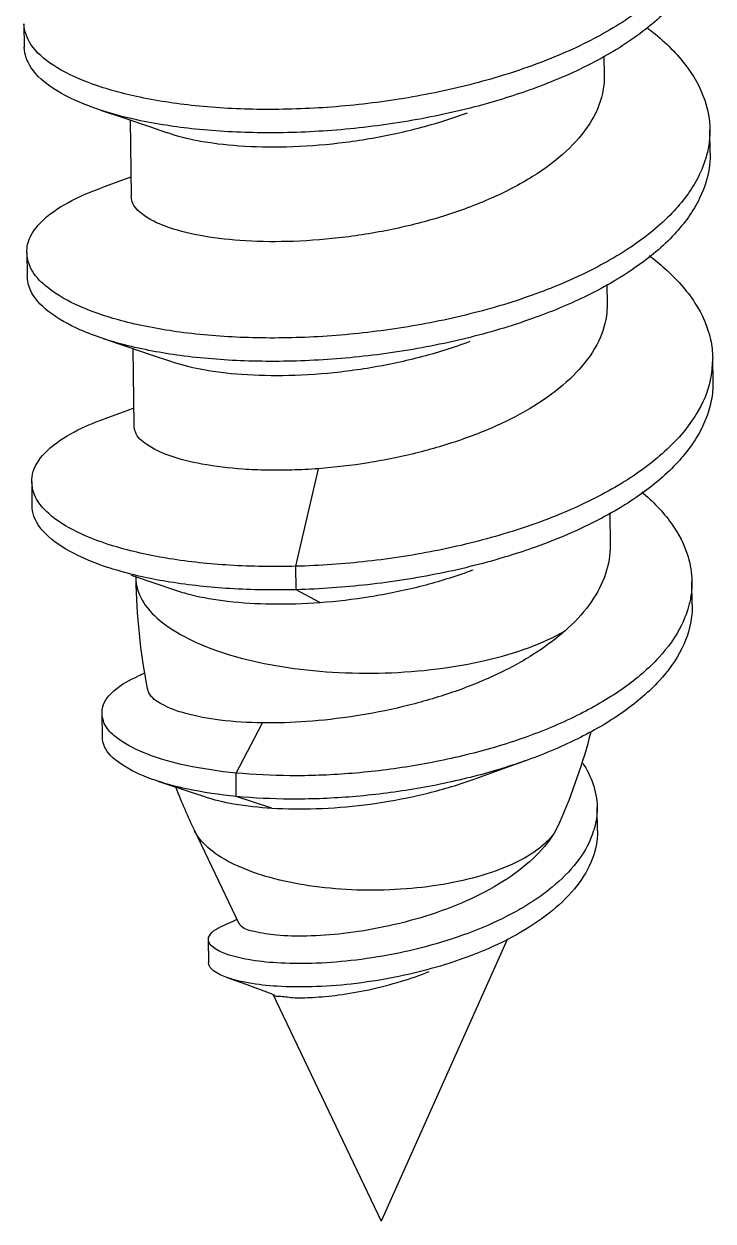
# Model space of a CAD drawing. Header units: millimetres. Extents: x -2947 to 97, y -3022 to 322.
# Drawn here: x -1621.32 to -1618.31, y -1767.74 to -1762.5 of the extents above; entities that cross this region are included whole.
import ezdxf

# ---------------------------------------------------------------- set-up
doc = ezdxf.new("R2010")
doc.units = ezdxf.units.MM
doc.layers.get('0').update_dxf_attribs({"linetype": 'CONTINUOUS'})

msp = doc.modelspace()

# ---------------------------------------------------------------- linework, layer by layer
at = {"color": 7}
for p, q in [((-1621.324986813253, -1762.496047227773, 1e-08), (-1621.323714032553, -1762.598535584073, 1e-08)), ((-1618.783036687553, -1762.637306313573, 1e-08), (-1618.781964854653, -1762.723613711673, 1e-08)), ((-1620.989881003553, -1762.873652668974, 1e-08), (-1620.886938732053, -1762.907803639073, 1e-08)), ((-1620.886938732053, -1762.907803639073, 1e-08), (-1620.774856416453, -1762.945575368874, 1e-08)), ((-1620.859723931453, -1762.916975024374, 1e-08), (-1620.855581994653, -1763.250496975773, 1e-08)), ((-1620.774856416453, -1762.945575368874, 1e-08), (-1620.695774327853, -1762.972744091073, 1e-08)), ((-1618.317722861753, -1763.062336293674, 1e-08), (-1618.318995642353, -1762.959847937273, 1e-08)), ((-1620.885378499353, -1763.178786219374, 1e-08), (-1620.985641498853, -1763.214832162773, 1e-08)), ((-1620.856602914953, -1763.168289219874, 1e-08), (-1620.885378499353, -1763.178786219374, 1e-08)), ((-1621.312541846553, -1763.498155600973, 1e-08), (-1621.311269065853, -1763.600643957273, 1e-08)), ((-1618.770629422953, -1763.636378801174, 1e-08), (-1618.769519888053, -1763.725722084973, 1e-08)), ((-1620.977436036853, -1763.875761042174, 1e-08), (-1620.874493765453, -1763.909912012373, 1e-08)), ((-1620.874493765453, -1763.909912012373, 1e-08), (-1620.762411449753, -1763.947683742073, 1e-08)), ((-1620.847278964853, -1763.919083397574, 1e-08), (-1620.843078079853, -1764.257352045373, 1e-08)), ((-1620.762411449753, -1763.947683742073, 1e-08), (-1620.683329361253, -1763.974852464373, 1e-08)), ((-1618.305277895053, -1764.064444666873, 1e-08), (-1618.306550675753, -1763.961956310573, 1e-08)), ((-1620.874796460953, -1764.191939061173, 1e-08), (-1620.975472583953, -1764.228447569873, 1e-08)), ((-1620.844031314753, -1764.180594534973, 1e-08), (-1620.874796460953, -1764.191939061173, 1e-08)), ((-1620.133194310153, -1764.873954768474, 1e-08), (-1620.034900710853, -1764.445980174874, 1e-08)), ((-1621.291148202953, -1764.504232538373, 1e-08), (-1621.289875422353, -1764.606720894773, 1e-08)), ((-1618.758172113453, -1764.639481052974, 1e-08), (-1618.756395126553, -1764.782569701474, 1e-08)), ((-1620.855612069453, -1764.912927025273, 1e-08), (-1620.743266216253, -1764.950678043774, 1e-08)), ((-1620.131921529453, -1764.976443124874, 1e-08), (-1620.133194310153, -1764.873954768474, 1e-08)), ((-1620.834849995653, -1764.919903601673, 1e-08), (-1620.834766284453, -1764.926644296574, 1e-08)), ((-1620.743266216253, -1764.950678043774, 1e-08), (-1620.665835363853, -1764.977174888673, 1e-08)), ((-1618.396374109753, -1765.042928073573, 1e-08), (-1618.397646890453, -1764.940439717173, 1e-08)), ((-1620.027618568953, -1765.032361381973, 1e-08), (-1620.131921529453, -1764.976443124874, 1e-08)), ((-1620.983725364153, -1765.518799516074, 1e-08), (-1620.982452583453, -1765.621287872474, 1e-08)), ((-1620.395604730353, -1765.780411461374, 1e-08), (-1620.279889727053, -1765.560369534774, 1e-08)), ((-1619.228231383953, -1765.762437928573, 1e-08), (-1619.130334516453, -1765.727571778474, 1e-08)), ((-1620.394331949753, -1765.882899817774, 1e-08), (-1620.395604730353, -1765.780411461374, 1e-08)), ((-1619.344096479253, -1765.804334530474, 1e-08), (-1619.228231383953, -1765.762437928573, 1e-08)), ((-1620.738462465453, -1765.816129160874, 1e-08), (-1620.582775851653, -1765.867592556674, 1e-08)), ((-1620.582775851653, -1765.867592556674, 1e-08), (-1620.538533012153, -1765.882471686074, 1e-08)), ((-1620.237969876453, -1765.934251823974, 1e-08), (-1620.394331949753, -1765.882899817774, 1e-08)), ((-1618.811868698353, -1766.033566084574, 1e-08), (-1618.813141479053, -1765.931077728173, 1e-08)), ((-1618.976583795353, -1765.995960074474, 1e-08), (-1619.001657557353, -1766.043723572874, 1e-08)), ((-1620.578274175553, -1766.032215219474, 1e-08), (-1620.383076540553, -1766.440570692474, 1e-08)), ((-1620.406847662653, -1766.430578153073, 1e-08), (-1620.464505504053, -1766.456637560173, 1e-08)), ((-1620.391349876353, -1766.423262788273, 1e-08), (-1620.406847662653, -1766.430578153073, 1e-08)), ((-1620.517089029653, -1766.509353809573, 1e-08), (-1620.515816248953, -1766.611842165973, 1e-08)), ((-1619.205753657453, -1766.507825282973, 1e-08), (-1619.759689224753, -1767.744703409974, 1e-08)), ((-1620.432035637053, -1766.678169953474, 1e-08), (-1620.348363360753, -1766.707818828374, 1e-08)), ((-1620.348363360753, -1766.707818828374, 1e-08), (-1620.250819661153, -1766.744292150373, 1e-08)), ((-1620.250819661153, -1766.744292150373, 1e-08), (-1620.227908325153, -1766.753295453374, 1e-08)), ((-1620.234905629053, -1766.750545773174, 1e-08), (-1619.759689224753, -1767.744703409974, 1e-08))]:
    msp.add_line(p, q, dxfattribs=at)
for centre, radius, start, end in [((-1618.721525718253, -1763.967256891874, 1e-08), 0.4148121612, -10.72244113719609, 0.7318239993117812), ((-1618.718977381753, -1763.967434619974, 1e-08), 0.4122753609000001, 347.1230887064838, 349.2359364429882), ((-1618.172509999353, -1764.893786045473, 1e-08), 2.6624590499, 180.707123328398, 191.1694932181063), ((-1620.526626257853, -1766.028765336373, 1e-08), 0.7363428464, 112.6022330890968, 113.9832970559107), ((-1620.511672547453, -1766.064630826873, 1e-08), 0.7752008757, 111.4643905605873, 112.6037825238003), ((-1621.371365363953, -1764.944612686174, 1e-08), 2.6153985575, 336.2977620525032, 345.4987129272056), ((-1618.236368882253, -1764.913071385074, 1e-08), 2.595573795, 201.0141803906092, 205.5420857558117), ((-1619.189125097153, -1765.922525925173, 1e-08), 0.3775168157, 337.0081896490084, 343.4141738427066)]:
    msp.add_arc(centre, radius, start, end, dxfattribs=at)
for points, start_tangent, end_tangent in [([(-1618.330182551053, -1762.060228077673, 1e-08), (-1618.356626300553, -1762.211231263973, 1e-08), (-1618.448349567153, -1762.370799756774, 1e-08), (-1618.601606397353, -1762.520245547174, 1e-08), (-1618.809548918353, -1762.654412288774, 1e-08), (-1619.062892433853, -1762.768824478173, 1e-08), (-1619.108178746153, -1762.785499579573, 1e-08)], (0.01067833545168313, -0.9999429849506327), (-0.9415831913155237, -0.3367804831519691)), ([(-1618.357899081253, -1762.108742907673, 1e-08), (-1618.449622347853, -1762.268311400474, 1e-08), (-1618.602879178053, -1762.417757190774, 1e-08), (-1618.810821699053, -1762.551923932474, 1e-08), (-1619.064165214453, -1762.666336121873, 1e-08), (-1619.351601935353, -1762.757398528774, 1e-08), (-1619.660304860853, -1762.822556402174, 1e-08), (-1619.976499356853, -1762.860409310574, 1e-08), (-1620.286076960753, -1762.870773546674, 1e-08), (-1620.575224062253, -1762.854690312974, 1e-08), (-1620.831037445153, -1762.814379325674, 1e-08), (-1621.042099261753, -1762.753139902473, 1e-08), (-1621.198985818253, -1762.675203943574, 1e-08), (-1621.294687499253, -1762.585547355774, 1e-08)], (-0.3402796802701858, -0.9403242734265771), (-0.5458496178477782, 0.8378831629143972)), ([(-1621.294687499253, -1762.585547355774, 1e-08), (-1621.324941574353, -1762.496046234874, 1e-08)], (-0.5458496176208092, 0.8378831630622592), (-0.02194086761924193, 0.9997592701886364)), ([(-1618.594051991653, -1762.512510865273, 1e-08), (-1618.577872517653, -1762.525002223674, 1e-08), (-1618.428662585353, -1762.672425118773, 1e-08), (-1618.341434881153, -1762.830796788974, 1e-08), (-1618.319077508053, -1762.959849194674, 1e-08)], (0.7969556866090063, -0.6040377749624334), (0.01535700823992438, -0.9998820741957117)), ([(-1620.989899170653, -1762.873707582273, 1e-08), (-1621.040826481053, -1762.855628258873, 1e-08), (-1621.197713037553, -1762.777692299973, 1e-08), (-1621.293414718553, -1762.688035712074, 1e-08), (-1621.323668793653, -1762.598534591274, 1e-08)], (-0.9493929591395552, 0.3140907657608524), (-0.02194086802772789, 0.9997592701796718)), ([(-1618.782093348453, -1762.723472902774, 1e-08), (-1618.790083413053, -1762.801355734874, 1e-08), (-1618.845558364653, -1762.932118080073, 1e-08), (-1618.949424103453, -1763.054520091574, 1e-08), (-1619.095847691853, -1763.165089911473, 1e-08), (-1619.277590040053, -1763.260645170274, 1e-08), (-1619.487022555553, -1763.338819649473, 1e-08), (-1619.712122851853, -1763.396837443774, 1e-08), (-1619.945669487353, -1763.434266103774, 1e-08), (-1620.172116594453, -1763.450066215973, 1e-08), (-1620.378239636653, -1763.445573496574, 1e-08)], (0.01156805705678237, -0.9999330877893435), (-0.9974433968547686, 0.0714609688628752)), ([(-1619.108178746153, -1762.785499579573, 1e-08), (-1619.350329154653, -1762.859886885174, 1e-08), (-1619.659032080153, -1762.925044758574, 1e-08), (-1619.975226576153, -1762.962897666973, 1e-08), (-1620.284804180053, -1762.973261902973, 1e-08), (-1620.573951281553, -1762.957178669374, 1e-08), (-1620.829764664453, -1762.916867681974, 1e-08), (-1620.989899170653, -1762.873707582273, 1e-08)], (-0.9415831913052841, -0.3367804831805977), (-0.9493929591310827, 0.3140907657864623)), ([(-1620.383402462153, -1763.029846330473, 1e-08), (-1620.175066537053, -1763.034284501774, 1e-08), (-1619.944765393053, -1763.017838563374, 1e-08), (-1619.709550432753, -1762.979492851573, 1e-08), (-1619.484923815353, -1762.920814023973, 1e-08), (-1619.381318037053, -1762.885127734373, 1e-08)], (0.9974433968553907, -0.07146096885418982), (0.9363130368703116, 0.3511664804429578)), ([(-1618.319077508053, -1762.959849194674, 1e-08), (-1618.320057652653, -1762.994563146074, 1e-08), (-1618.329932152253, -1763.058618397174, 1e-08)], (0.01535700802514856, -0.9998820741990105), (-0.2281912620446334, -0.9736163248048368)), ([(-1620.695766381953, -1762.972721138774, 1e-08), (-1620.564521177253, -1763.006878397573, 1e-08), (-1620.383402462153, -1763.029846330473, 1e-08)], (0.9449749209915707, -0.3271427802916866), (0.9974433968481127, -0.07146096895577549)), ([(-1618.329932152253, -1763.058618397174, 1e-08), (-1618.365464814453, -1763.157929711774, 1e-08), (-1618.475614333453, -1763.315119822474, 1e-08), (-1618.645579221753, -1763.460632041073, 1e-08), (-1618.867767086653, -1763.589485303373, 1e-08), (-1619.132258451753, -1763.697440877374, 1e-08), (-1619.427248773553, -1763.781191243073, 1e-08), (-1619.739574459053, -1763.838507477773, 1e-08), (-1620.055299441853, -1763.868338577774, 1e-08), (-1620.360336181153, -1763.870858291873, 1e-08), (-1620.641073409953, -1763.847457378673, 1e-08), (-1620.884982660553, -1763.800681633973, 1e-08), (-1621.081176539753, -1763.734118448774, 1e-08), (-1621.220893876953, -1763.652236952773, 1e-08), (-1621.287724576053, -1763.579933960374, 1e-08)], (-0.228191261725866, -0.9736163248795479), (-0.5124428615995814, 0.8587213247588721)), ([(-1618.317804727353, -1763.062337550974, 1e-08), (-1618.318784871953, -1763.097051502473, 1e-08), (-1618.364192033853, -1763.260418068073, 1e-08), (-1618.474341552753, -1763.417608178873, 1e-08), (-1618.644306441053, -1763.563120397474, 1e-08), (-1618.866494305953, -1763.691973659773, 1e-08), (-1619.095732880353, -1763.787610470773, 1e-08)], (0.01535700817475017, -0.9998820741967128), (-0.9416814267709731, -0.3365057064517398)), ([(-1621.311774416053, -1763.498134846173, 1e-08), (-1621.308715628553, -1763.463578945374, 1e-08), (-1621.252869326653, -1763.368215213174, 1e-08), (-1621.132821096353, -1763.279850169274, 1e-08), (-1620.985641411153, -1763.214832408174, 1e-08)], (-0.02703461011517828, 0.9996344981321524), (0.9416748311472944, 0.3365241631498613)), ([(-1620.378239636653, -1763.445573496574, 1e-08), (-1620.559691832453, -1763.422541715473, 1e-08), (-1620.705442538253, -1763.383127216874, 1e-08), (-1620.803855751453, -1763.332086000974, 1e-08), (-1620.850918392653, -1763.275042204873, 1e-08), (-1620.854421965753, -1763.250598549574, 1e-08)], (-0.9974433968573801, 0.07146096882642324), (0.007265914458572651, 0.9999736028951368)), ([(-1621.287724576053, -1763.579933960374, 1e-08), (-1621.297890126653, -1763.560188868074, 1e-08), (-1621.311774416053, -1763.498134846173, 1e-08)], (-0.5124428619708224, 0.8587213245373335), (-0.02703461061606525, 0.9996344981186062)), ([(-1618.585772053453, -1763.511441020474, 1e-08), (-1618.516030238053, -1763.568502895774, 1e-08), (-1618.384262188853, -1763.719654930774, 1e-08), (-1618.315894896053, -1763.880181773874, 1e-08), (-1618.306747393353, -1763.961958748674, 1e-08)], (0.7996675062676485, -0.6004430692577608), (0.01239317416044197, -0.9999232016681225)), ([(-1620.977453578553, -1763.875814251874, 1e-08), (-1621.079903759053, -1763.836606805074, 1e-08), (-1621.219621096253, -1763.754725309173, 1e-08), (-1621.296617345953, -1763.662677224474, 1e-08), (-1621.310501635353, -1763.600623202573, 1e-08)], (-0.9497217255980757, 0.3130952633417083), (-0.02703461016782371, 0.9996344981307286)), ([(-1618.769628319353, -1763.725524858473, 1e-08), (-1618.772677577453, -1763.775891000973, 1e-08), (-1618.815011743753, -1763.903130657273, 1e-08), (-1618.903309302253, -1764.023379666074, 1e-08), (-1619.030757440853, -1764.132196695274, 1e-08), (-1619.193269213953, -1764.228811323474, 1e-08), (-1619.385765979853, -1764.311074694173, 1e-08), (-1619.595951210753, -1764.375109497973, 1e-08), (-1619.815754799253, -1764.420261100774, 1e-08), (-1620.034900710853, -1764.445980174874, 1e-08)], (0.01428476813414468, -0.9998979674943607), (-0.9972291584367458, -0.07439089704755565)), ([(-1619.095732880353, -1763.787610470773, 1e-08), (-1619.130985671053, -1763.799929233674, 1e-08), (-1619.425975992953, -1763.883679599373, 1e-08), (-1619.738301678353, -1763.940995834073, 1e-08), (-1620.054026661153, -1763.970826934074, 1e-08), (-1620.359063400453, -1763.973346648173, 1e-08), (-1620.639800629253, -1763.949945734973, 1e-08), (-1620.883709879853, -1763.903169990373, 1e-08), (-1620.977453578553, -1763.875814251874, 1e-08)], (-0.941681426772711, -0.3365057064468762), (-0.9497217255942207, 0.3130952633534009)), ([(-1620.370957495553, -1764.031954703773, 1e-08), (-1620.164834453353, -1764.036447423173, 1e-08), (-1619.938387346253, -1764.020647310973, 1e-08), (-1619.704840710753, -1763.983218650973, 1e-08), (-1619.479740414453, -1763.925200856674, 1e-08), (-1619.368872989653, -1763.887236322174, 1e-08)], (0.9974433968547787, -0.07146096886273326), (0.9363054649613891, 0.3511866687154239)), ([(-1620.683321167053, -1763.974828796073, 1e-08), (-1620.552409691353, -1764.008922922673, 1e-08), (-1620.370957495553, -1764.031954703773, 1e-08)], (0.9449700608588772, -0.3271568187893535), (0.9974433968545321, -0.07146096886617326)), ([(-1618.317070301353, -1764.059313191573, 1e-08), (-1618.378513756153, -1764.206593414874, 1e-08), (-1618.506672247253, -1764.360939211674, 1e-08), (-1618.692702173053, -1764.502095998474, 1e-08), (-1618.928295274153, -1764.625276791573, 1e-08), (-1619.202934729553, -1764.726495627073, 1e-08), (-1619.504363791553, -1764.802745177873, 1e-08), (-1619.819131953153, -1764.852130761573, 1e-08), (-1620.133194310153, -1764.873954768474, 1e-08)], (-0.2227651743534456, -0.974872133715637), (-0.9996550835331834, -0.02626240594964615)), ([(-1618.305474612653, -1764.064447105074, 1e-08), (-1618.312683396353, -1764.146921657573, 1e-08), (-1618.377240975553, -1764.309081771274, 1e-08), (-1618.505399466553, -1764.463427568073, 1e-08), (-1618.691429392353, -1764.604584354874, 1e-08), (-1618.927022493453, -1764.727765147974, 1e-08), (-1619.083284564553, -1764.789728210474, 1e-08)], (0.01239317425940227, -0.999923201666896), (-0.9416357420412723, -0.3366335237470897)), ([(-1621.290321899453, -1764.504221109074, 1e-08), (-1621.284241312353, -1764.458834168173, 1e-08), (-1621.223787448053, -1764.367850805374, 1e-08), (-1621.103720214653, -1764.284197863373, 1e-08), (-1620.975478430053, -1764.228431323973, 1e-08)], (-0.01383053330697358, 0.9999043536001054), (0.9409316196855765, 0.3385966436276028)), ([(-1620.365790812753, -1764.447992466373, 1e-08), (-1620.545205292853, -1764.425877722773, 1e-08), (-1620.688693291853, -1764.388457591273, 1e-08), (-1620.786730234153, -1764.340295018873, 1e-08), (-1620.836864391653, -1764.285050536574, 1e-08), (-1620.841737459053, -1764.257408775773, 1e-08)], (-0.9975870769976175, 0.0694263912885422), (-0.005808230514844032, 0.9999831320868799)), ([(-1620.034900710853, -1764.445980174874, 1e-08), (-1620.150322859153, -1764.451964650973, 1e-08), (-1620.261077058253, -1764.452555072273, 1e-08), (-1620.365790812753, -1764.447992466373, 1e-08)], (-0.9972291584442521, -0.07439089694693081), (-0.9975870769902391, 0.06942639139456144)), ([(-1621.264603002353, -1764.588101233874, 1e-08), (-1621.282263912553, -1764.551883017773, 1e-08), (-1621.290321899453, -1764.504221109074, 1e-08)], (-0.5396928033889943, 0.8418620302461255), (-0.01383053354617136, 0.999904353596797)), ([(-1620.133194310153, -1764.873954768474, 1e-08), (-1620.423521362553, -1764.869223554073, 1e-08), (-1620.687538720053, -1764.840546125673, 1e-08), (-1620.913988647553, -1764.790557711174, 1e-08), (-1621.093245457653, -1764.722811826774, 1e-08), (-1621.217735126353, -1764.641624191474, 1e-08), (-1621.264603002353, -1764.588101233874, 1e-08)], (-0.9996550835325565, -0.02626240597351412), (-0.5396928029859857, 0.8418620305044825)), ([(-1618.617153351953, -1764.548155778473, 1e-08), (-1618.488407537853, -1764.685020411273, 1e-08), (-1618.414454320253, -1764.831901082373, 1e-08), (-1618.397743797153, -1764.940441157873, 1e-08)], (0.7635634146321985, -0.645732848657413), (0.01486522750867113, -0.9998895064011399)), ([(-1620.958732454453, -1764.878814809474, 1e-08), (-1621.091972676953, -1764.825300183074, 1e-08), (-1621.216462345753, -1764.744112547774, 1e-08), (-1621.280991131953, -1764.654371374173, 1e-08), (-1621.289049118853, -1764.606709465374, 1e-08)], (-0.9500378542325364, 0.3121347073384148), (-0.01383053326640757, 0.9999043536006665)), ([(-1619.083284564553, -1764.789728210474, 1e-08), (-1619.201661948853, -1764.828983983473, 1e-08), (-1619.503091010853, -1764.905233534274, 1e-08), (-1619.817859172453, -1764.954619117973, 1e-08), (-1620.131921529453, -1764.976443124874, 1e-08)], (-0.9416357420272194, -0.3366335237863989), (-0.9996550835323523, -0.02626240598128498)), ([(-1618.756407149253, -1764.782562279874, 1e-08), (-1618.756499775653, -1764.796839442473, 1e-08), (-1618.781431086153, -1764.921637384573, 1e-08), (-1618.848104446653, -1765.042728212773, 1e-08), (-1618.953844442453, -1765.157256722473, 1e-08)], (0.01367523381011999, -0.9999064896180235), (-0.7474841309794459, -0.6642796654526636)), ([(-1620.131921529453, -1764.976443124874, 1e-08), (-1620.422248581853, -1764.971711910373, 1e-08), (-1620.686265939353, -1764.943034481973, 1e-08), (-1620.912715866853, -1764.893046067573, 1e-08), (-1620.958732454453, -1764.878814809474, 1e-08)], (-0.9996550835331534, -0.02626240595079256), (-0.950037854230708, 0.3121347073439799)), ([(-1620.027618568953, -1765.032361381973, 1e-08), (-1619.808472657353, -1765.006642307873, 1e-08), (-1619.588669069053, -1764.961490705074, 1e-08), (-1619.378483838153, -1764.897455901174, 1e-08), (-1619.356430720053, -1764.889337506173, 1e-08)], (0.9972291584135623, 0.07439089735833453), (0.9363693596349398, 0.3510162707579985)), ([(-1620.834575553553, -1764.926643533073, 1e-08), (-1620.832845104253, -1764.950571280774, 1e-08), (-1620.793153353153, -1765.044112020474, 1e-08), (-1620.704072160153, -1765.131203094474, 1e-08), (-1620.570012555753, -1765.207533378174, 1e-08), (-1620.397592212853, -1765.269332606573, 1e-08), (-1620.195366926453, -1765.313534758373, 1e-08), (-1619.973320680953, -1765.337959274674, 1e-08), (-1619.742444825553, -1765.341396062173, 1e-08), (-1619.514161706253, -1765.323675126073, 1e-08), (-1619.299764664353, -1765.285673162273, 1e-08), (-1619.109860578653, -1765.229270233073, 1e-08), (-1618.953844442453, -1765.157256722473, 1e-08)], (0.004076817704002967, -0.999991689744174), (0.8661023570799998, 0.4998666892887228)), ([(-1618.397743797153, -1764.940441157873, 1e-08), (-1618.399417790653, -1764.982384768974, 1e-08), (-1618.409107953153, -1765.038887696774, 1e-08)], (0.01486522791315896, -0.9998895063951266), (-0.2390615628368923, -0.9710044125409434)), ([(-1620.665799702353, -1764.977072060473, 1e-08), (-1620.594818210453, -1764.998041980974, 1e-08), (-1620.432453414853, -1765.026752276174, 1e-08), (-1620.240389931553, -1765.038905504874, 1e-08), (-1620.027618568953, -1765.032361381973, 1e-08)], (0.9448000759443906, -0.3276473965949888), (0.9972291584137161, 0.07439089735627387)), ([(-1618.409107953153, -1765.038887696774, 1e-08), (-1618.443142130353, -1765.131386041373, 1e-08), (-1618.542915264753, -1765.273949185673, 1e-08), (-1618.693619431053, -1765.405466091674, 1e-08), (-1618.887988317353, -1765.521876187774, 1e-08), (-1619.116958077753, -1765.619839474373, 1e-08), (-1619.370095302353, -1765.696875012874, 1e-08), (-1619.636081588953, -1765.751458882573, 1e-08), (-1619.903231917053, -1765.783077542274, 1e-08), (-1620.160022646153, -1765.792234635973, 1e-08), (-1620.395604730353, -1765.780411461374, 1e-08)], (-0.2390615627516244, -0.9710044125619364), (-0.9952883712663705, 0.09695905332631662)), ([(-1618.396471016453, -1765.042929514274, 1e-08), (-1618.398145009953, -1765.084873125374, 1e-08), (-1618.441869349753, -1765.233874397773, 1e-08), (-1618.541642484053, -1765.376437542073, 1e-08), (-1618.692346650453, -1765.507954448074, 1e-08), (-1618.886715536653, -1765.624364544174, 1e-08), (-1619.115685297153, -1765.722327830773, 1e-08), (-1619.130334563053, -1765.727571647074, 1e-08)], (0.01486522752756374, -0.999889506400859), (-0.9425722155930474, -0.3340024227337486)), ([(-1618.953844442453, -1765.157256722473, 1e-08), (-1619.095825131953, -1765.262628996773, 1e-08), (-1619.267824706953, -1765.354923633173, 1e-08), (-1619.459106055153, -1765.430572645173, 1e-08), (-1619.663424395553, -1765.489340699673, 1e-08), (-1619.876504370353, -1765.531155072374, 1e-08), (-1620.086608408653, -1765.554704932773, 1e-08), (-1620.279889727053, -1765.560369534774, 1e-08)], (-0.7474841309883857, -0.6642796654426039), (-0.9998992220030042, 0.01419668404195185)), ([(-1620.982725870853, -1765.518770570273, 1e-08), (-1620.979450277353, -1765.489417416573, 1e-08), (-1620.929218523453, -1765.418813908073, 1e-08), (-1620.825927761253, -1765.355995392474, 1e-08)], (-0.02894833890564069, 0.9995809090186768), (0.9136200159993961, 0.4065691409407054)), ([(-1620.279889727053, -1765.560369534774, 1e-08), (-1620.466177089253, -1765.548191897473, 1e-08), (-1620.615933041753, -1765.519527206674, 1e-08), (-1620.721333187253, -1765.478247356773, 1e-08), (-1620.777090394653, -1765.428873985773, 1e-08), (-1620.783047052753, -1765.409299642174, 1e-08)], (-0.9998992220041175, 0.01419668396353304), (-0.1568778320938737, 0.987618016136566)), ([(-1620.952926332353, -1765.593955126573, 1e-08), (-1620.972735248753, -1765.562813599874, 1e-08), (-1620.982725870853, -1765.518770570273, 1e-08)], (-0.6447430307324553, 0.7643993879654328), (-0.02894833874908947, 0.9995809090232105)), ([(-1620.395604730353, -1765.780411461374, 1e-08), (-1620.613478801053, -1765.747316703674, 1e-08), (-1620.786647774853, -1765.696917386173, 1e-08), (-1620.907906827053, -1765.633739568873, 1e-08), (-1620.952926332353, -1765.593955126573, 1e-08)], (-0.9952883712594931, 0.0969590533969119), (-0.6447430306724128, 0.7643993880160764)), ([(-1620.738477840153, -1765.816175997374, 1e-08), (-1620.785374994153, -1765.799405742473, 1e-08), (-1620.906634046453, -1765.736227925173, 1e-08), (-1620.971462468053, -1765.665301956274, 1e-08), (-1620.981453090153, -1765.621258926673, 1e-08)], (-0.950118263665757, 0.3118898604455857), (-0.0289483388451657, 0.9995809090204281)), ([(-1619.130334563053, -1765.727571647074, 1e-08), (-1619.368822521753, -1765.799363369274, 1e-08), (-1619.634808808353, -1765.853947238973, 1e-08), (-1619.901959136353, -1765.885565898674, 1e-08), (-1620.158749865453, -1765.894722992373, 1e-08), (-1620.394331949753, -1765.882899817774, 1e-08)], (-0.9425722155989552, -0.3340024227170763), (-0.995288371264284, 0.09695905334773411)), ([(-1618.876067536653, -1765.736406369173, 1e-08), (-1618.831924994753, -1765.825579842373, 1e-08), (-1618.813166580353, -1765.931078091673, 1e-08)], (0.5444978178766677, -0.8387622585259469), (0.01447846606773937, -0.9998951815167054)), ([(-1620.237969876453, -1765.934251823974, 1e-08), (-1620.045053213753, -1765.936577989874, 1e-08), (-1619.833226996253, -1765.919753712773, 1e-08), (-1619.618445553653, -1765.883173254474, 1e-08), (-1619.412965034253, -1765.828021387274, 1e-08), (-1619.344093541653, -1765.804342557174, 1e-08)], (0.9981190064867029, -0.06130618965485355), (0.9392297060310317, 0.3432893230335917)), ([(-1620.394331949753, -1765.882899817774, 1e-08), (-1620.612206020353, -1765.849805059973, 1e-08), (-1620.738477840153, -1765.816175997374, 1e-08)], (-0.995288371261726, 0.09695905337399245), (-0.9501182636695257, 0.3118898604341054)), ([(-1620.538532745353, -1765.882470944974, 1e-08), (-1620.404859662553, -1765.915297786573, 1e-08), (-1620.237969876453, -1765.934251823974, 1e-08)], (0.9469938618817605, -0.3212516545611386), (0.9981190064896582, -0.06130618960674181)), ([(-1618.813166580353, -1765.931078091673, 1e-08), (-1618.813397273953, -1765.948501418673, 1e-08), (-1618.827315541053, -1766.030288586674, 1e-08)], (0.0144784662524433, -0.9998951815140309), (-0.2848599506614785, -0.9585691464412673)), ([(-1619.001657557353, -1766.043723572974, 1e-08), (-1619.076181930253, -1766.117610422673, 1e-08), (-1619.190353670853, -1766.182620434573, 1e-08), (-1619.337758199753, -1766.235101075374, 1e-08), (-1619.510113805153, -1766.272103792173, 1e-08), (-1619.697736925253, -1766.291549641674, 1e-08), (-1619.890086267953, -1766.292346092373, 1e-08), (-1620.076355440853, -1766.274448322773, 1e-08), (-1620.246074235053, -1766.238863086373, 1e-08), (-1620.389720505553, -1766.187585940674, 1e-08), (-1620.499208559153, -1766.123502733974, 1e-08), (-1620.568395054053, -1766.050210595174, 1e-08), (-1620.578139762653, -1766.032151824574, 1e-08)], (-0.5678880487827848, -0.8231058036787746), (-0.4265784058337092, 0.9044505866416205)), ([(-1619.001657557353, -1766.043723572974, 1e-08), (-1619.094756100753, -1766.156010415873, 1e-08), (-1619.225849591553, -1766.256188935573, 1e-08), (-1619.385758634953, -1766.340842614074, 1e-08), (-1619.563615886553, -1766.407600542574, 1e-08), (-1619.747553593253, -1766.455286502373, 1e-08), (-1619.925494343153, -1766.484002077374, 1e-08), (-1620.085932316953, -1766.495115471173, 1e-08), (-1620.218713613853, -1766.491174021673, 1e-08), (-1620.315751896553, -1766.475728334373, 1e-08), (-1620.371552317753, -1766.453087439873, 1e-08), (-1620.381220292553, -1766.439712058873, 1e-08)], (-0.5219576721521532, -0.8529713878445779), (-0.4323643741454954, 0.9016989785786462)), ([(-1618.811893799653, -1766.033566447973, 1e-08), (-1618.812124493253, -1766.050989774973, 1e-08), (-1618.840325174753, -1766.172472180173, 1e-08), (-1618.912370105053, -1766.288393326774, 1e-08), (-1619.023330710253, -1766.395032904174, 1e-08), (-1619.166539899253, -1766.489243071173, 1e-08), (-1619.333975224053, -1766.568585598273, 1e-08), (-1619.384850113753, -1766.588212573573, 1e-08)], (0.0144784662849955, -0.9998951815135595), (-0.9383261364805572, -0.3457514448234033)), ([(-1618.841597955453, -1766.069983823773, 1e-08), (-1618.913642885653, -1766.185904970373, 1e-08), (-1619.024603490953, -1766.292544547774, 1e-08), (-1619.093945901153, -1766.342242586773, 1e-08)], (-0.3900948657660041, -0.9207746715146998), (-0.8365284628574966, -0.5479234716904122)), ([(-1619.093945901153, -1766.342242586773, 1e-08), (-1619.167812679953, -1766.386754714773, 1e-08), (-1619.335248004753, -1766.466097241973, 1e-08), (-1619.517970666653, -1766.528941187374, 1e-08), (-1619.706596717953, -1766.574517344473, 1e-08), (-1619.891775824353, -1766.602927988074, 1e-08), (-1620.064653253053, -1766.615112749873, 1e-08), (-1620.217292282053, -1766.612773660273, 1e-08), (-1620.343036878153, -1766.598264381174, 1e-08), (-1620.436798112653, -1766.574450337574, 1e-08), (-1620.495252145653, -1766.544547748173, 1e-08), (-1620.516942491853, -1766.511950400373, 1e-08), (-1620.516964833953, -1766.509359025673, 1e-08)], (-0.8365284628232349, -0.5479234717427203), (0.04196209980089409, 0.9991192031886386)), ([(-1620.516964833953, -1766.509359025673, 1e-08), (-1620.502284397653, -1766.480053389173, 1e-08), (-1620.464665030753, -1766.456236125974, 1e-08)], (0.04196210022676065, 0.9991192031707525), (0.9293101690588341, 0.3693001620414499)), ([(-1619.384850113753, -1766.588212573573, 1e-08), (-1619.516697885953, -1766.631429543674, 1e-08), (-1619.705323937253, -1766.677005700873, 1e-08), (-1619.890503043653, -1766.705416344474, 1e-08), (-1620.063380472453, -1766.717601106273, 1e-08), (-1620.216019501353, -1766.715262016573, 1e-08), (-1620.341764097453, -1766.700752737474, 1e-08), (-1620.432015845453, -1766.678109994274, 1e-08)], (-0.9383261365015616, -0.3457514447663995), (-0.9496047579606071, 0.3134498423329912)), ([(-1620.432015845453, -1766.678109994274, 1e-08), (-1620.435525331953, -1766.676938693974, 1e-08), (-1620.493979364953, -1766.647036104474, 1e-08), (-1620.515669711153, -1766.614438756773, 1e-08), (-1620.515692053253, -1766.611847382073, 1e-08)], (-0.9496047581039133, 0.3134498418988406), (0.04196209984346238, 0.9991192031868505)), ([(-1620.060518150353, -1766.763862356874, 1e-08), (-1619.946870827953, -1766.753349653373, 1e-08), (-1619.814108229553, -1766.730415674474, 1e-08), (-1619.671117516153, -1766.693439528874, 1e-08), (-1619.548577391453, -1766.650519456573, 1e-08)], (0.9987328148946296, 0.05032657799463036), (0.9289385470858945, 0.3702339473062233)), ([(-1620.228867415753, -1766.755972681774, 1e-08), (-1620.207471409953, -1766.758712313973, 1e-08), (-1620.148080536953, -1766.764625875974, 1e-08), (-1620.060518150353, -1766.763862356874, 1e-08)], (0.9414142810940409, -0.3372523555917588), (0.9987328149003382, 0.05032657788134248))]:
    msp.add_spline(points, degree=3, dxfattribs=dict(at, start_tangent=start_tangent, end_tangent=end_tangent))

doc.saveas('drawing.dxf')
